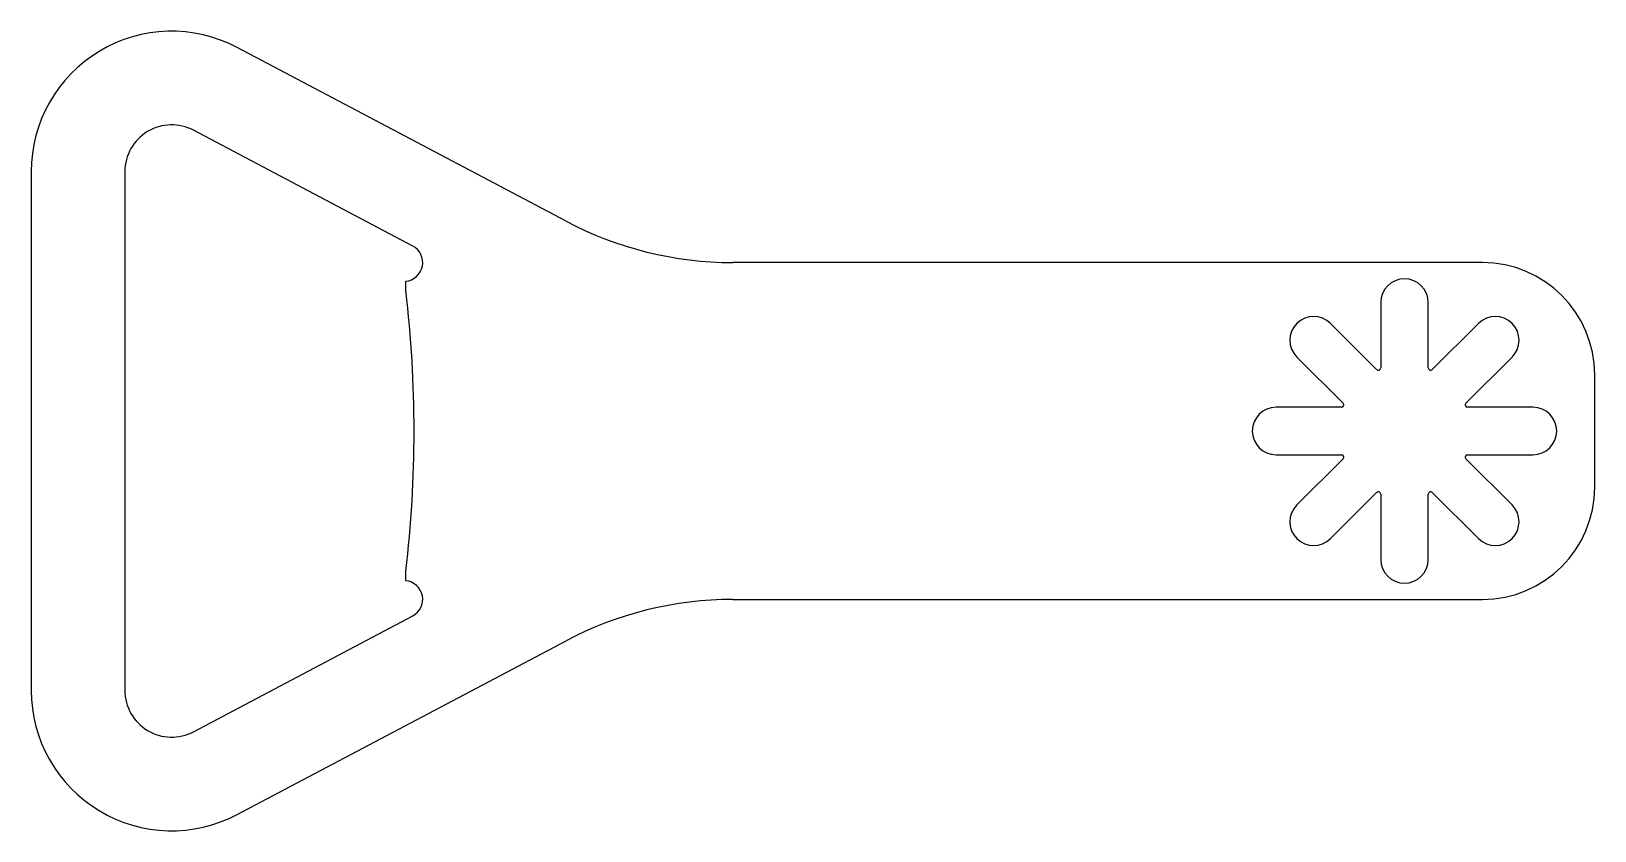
# Model space of a CAD drawing. Extents: x 2.55 to 5.84, y 8.37 to 10.05.
import ezdxf

# ---------------------------------------------------------------- set-up
doc = ezdxf.new("R2010")
doc.units = 0
doc.layers.get('0').update_dxf_attribs({"linetype": 'CONTINUOUS'})

msp = doc.modelspace()

# ---------------------------------------------------------------- linework, layer by layer
at = {"color": 7, "linetype": 'CONTINUOUS'}
for p, q in [((3.6792, 9.6469), (2.9878, 10.0121)), ((3.3566, 9.5947), (2.8958, 9.8381)), ((2.5546, 9.7511), (2.5546, 8.6603)), ((2.7514, 9.7511), (2.7514, 8.6603)), ((5.6057, 9.56), (4.0295, 9.56)), ((3.342, 9.501), (3.342, 9.5207)), ((5.392, 9.4757), (5.392, 9.3385)), ((5.492, 9.3385), (5.492, 9.4757)), ((5.3834, 9.3349), (5.2864, 9.432)), ((5.5975, 9.432), (5.5005, 9.3349)), ((5.2157, 9.3613), (5.3127, 9.2642)), ((5.5712, 9.2642), (5.6682, 9.3613)), ((5.842, 9.0876), (5.842, 9.3238)), ((5.3092, 9.2557), (5.172, 9.2557)), ((5.712, 9.2557), (5.5747, 9.2557)), ((5.172, 9.1557), (5.3092, 9.1557)), ((5.3127, 9.1472), (5.2157, 9.0501)), ((5.6682, 9.0501), (5.5712, 9.1472)), ((5.5747, 9.1557), (5.712, 9.1557)), ((5.2864, 8.9794), (5.3834, 9.0765)), ((5.5005, 9.0765), (5.5975, 8.9794)), ((5.392, 9.0729), (5.392, 8.9357)), ((5.492, 8.9357), (5.492, 9.0729)), ((3.342, 8.8907), (3.342, 8.9104)), ((4.0295, 8.8514), (5.6057, 8.8514)), ((2.8958, 8.5733), (3.3566, 8.8167)), ((2.9878, 8.3993), (3.6792, 8.7645))]:
    msp.add_line(p, q, dxfattribs=at)
for centre, radius, start, end in [((2.8498, 9.7511), 0.2953, 62.1535, 180), ((2.8498, 9.7511), 0.0984, 62.1535, 180), ((4.0295, 10.31), 0.75, 242.1535, 270), ((3.3382, 9.5599), 0.0394, 275.489, 62.1535), ((5.6057, 9.3238), 0.2362, 0, 90), ((0.8595, 9.2057), 2.5, 353.2169, 6.7831), ((5.442, 9.4757), 0.05, 0, 180), ((5.251, 9.3966), 0.05, 45, 225), ((5.6329, 9.3966), 0.05, 315, 135), ((5.387, 9.3385), 0.005, 225, 0), ((5.497, 9.3385), 0.005, 180, 315), ((5.172, 9.2057), 0.05, 90, 270), ((5.3092, 9.2607), 0.005, 270, 45), ((5.5747, 9.2607), 0.005, 135, 270), ((5.712, 9.2057), 0.05, 270, 90), ((5.3092, 9.1507), 0.005, 315, 90), ((5.5747, 9.1507), 0.005, 90, 225), ((5.387, 9.0729), 0.005, 0, 135), ((5.497, 9.0729), 0.005, 45, 180), ((5.6057, 9.0876), 0.2362, 270, 0), ((5.251, 9.0148), 0.05, 135, 315), ((5.6329, 9.0148), 0.05, 225, 45), ((5.442, 8.9357), 0.05, 180, 0), ((3.3382, 8.8516), 0.0394, 297.8465, 84.511), ((4.0295, 8.1014), 0.75, 90, 117.8465), ((2.8498, 8.6603), 0.2953, 180, 297.8465), ((2.8498, 8.6603), 0.0984, 180, 297.8465)]:
    msp.add_arc(centre, radius, start, end, dxfattribs=at)

doc.saveas('drawing.dxf')
